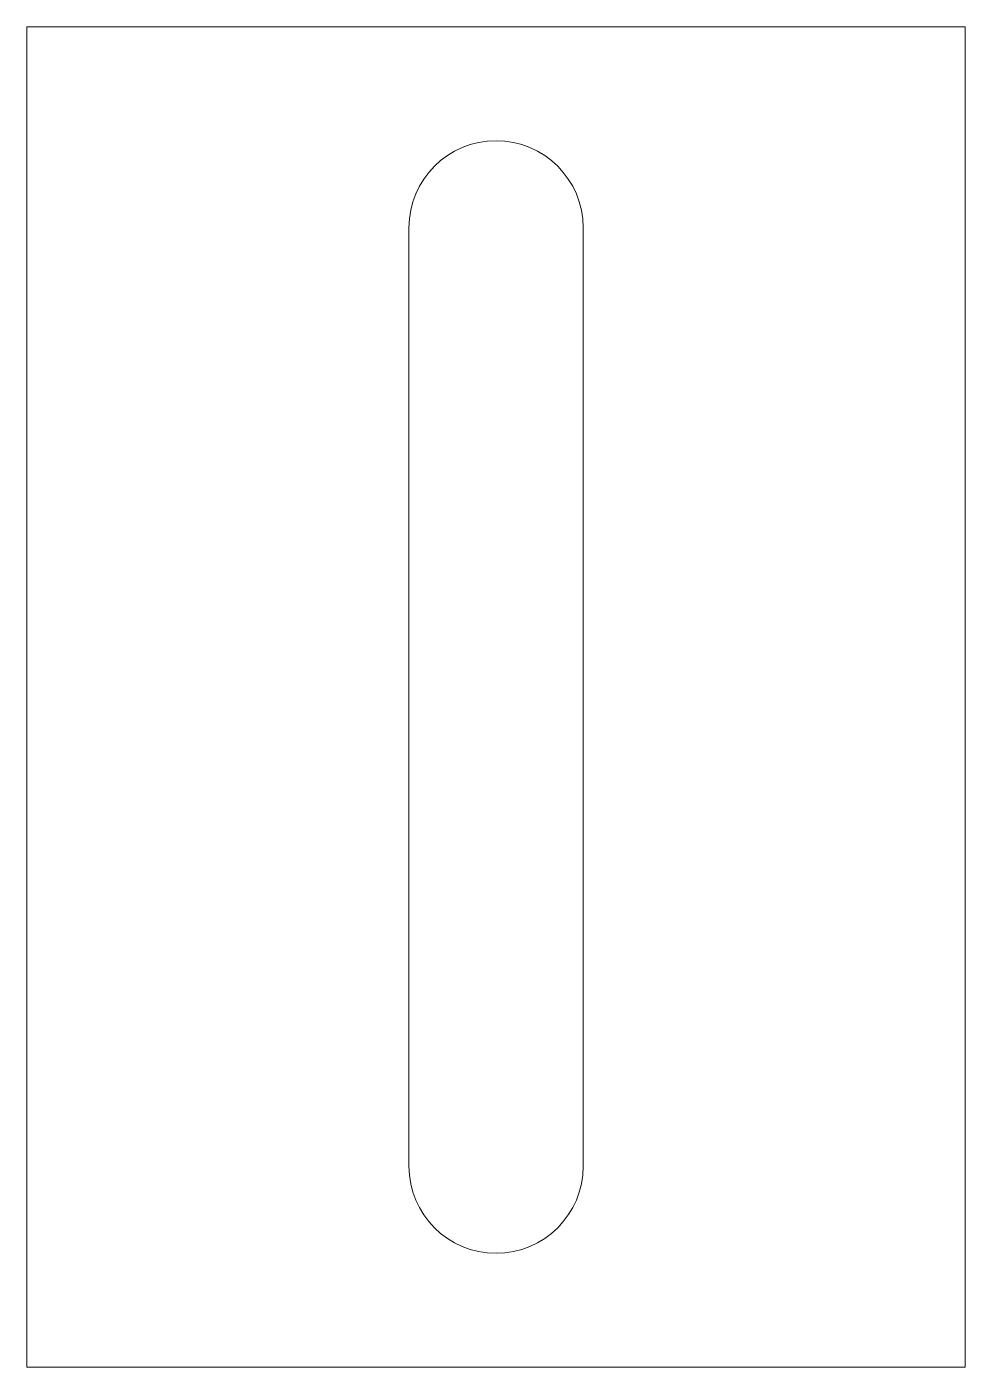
# Model space of a CAD drawing. Header units: millimetres. Extents: x 65 to 135, y 90 to 190.
import ezdxf

# ---------------------------------------------------------------- set-up
doc = ezdxf.new("R2010")
doc.units = ezdxf.units.MM

msp = doc.modelspace()

# ---------------------------------------------------------------- linework, layer by layer
at = {"color": 7, "linetype": 'Continuous', "lineweight": 15}
for p, q in [((134.8, 190.25), (64.8, 190.25)), ((64.8, 190.25), (64.8, 90.25)), ((134.8, 90.25), (134.8, 190.25)), ((93.3, 175.25), (93.3, 105.25)), ((106.3, 105.25), (106.3, 175.25)), ((64.8, 90.25), (134.8, 90.25))]:
    msp.add_line(p, q, dxfattribs=at)
for centre, start, end in [((99.8, 175.25), 0, 180), ((99.8, 105.25), 180, 0)]:
    msp.add_arc(centre, 6.5, start, end, dxfattribs=at)

doc.saveas('drawing.dxf')
